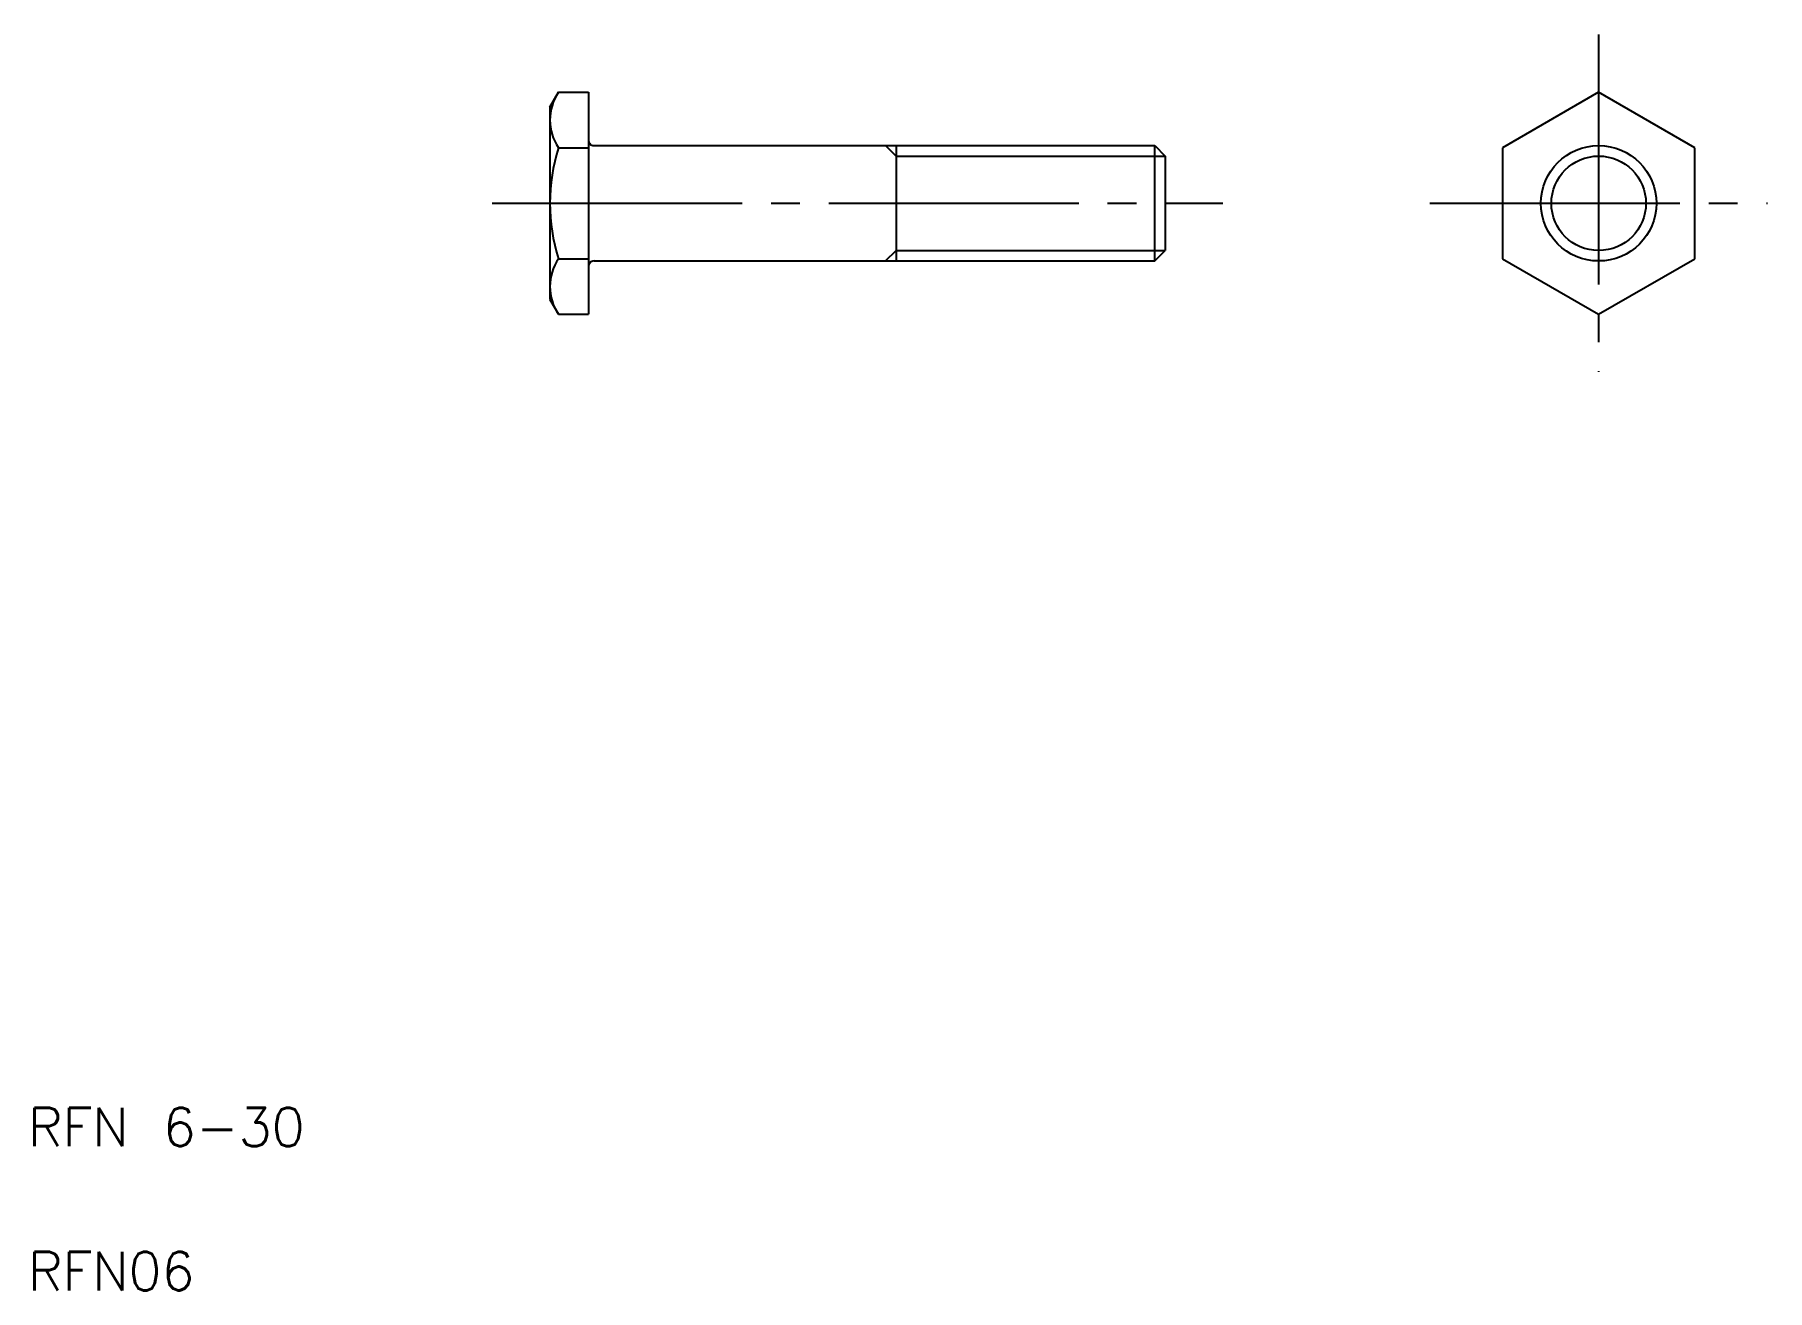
# Model space of a CAD drawing. Extents: x 5.3 to 95.5, y 5 to 70.3.
import ezdxf

# ---------------------------------------------------------------- set-up
doc = ezdxf.new("R2010")
doc.units = 0
doc.linetypes.add('CENTER', pattern=[17.5, 13, -1.5, 1.5, -1.5])
doc.layers.get('0').update_dxf_attribs({"linetype": 'CONTINUOUS'})
doc.layers.add('CENTER', color=1, linetype='CENTER')
doc.styles.get("Standard").update_dxf_attribs({"font": 'txt', "bigfont": 'BIGFONT'})

msp = doc.modelspace()

# ---------------------------------------------------------------- linework, layer by layer
at = {"color": 7, "linetype": 'CONTINUOUS'}
for p, q in [((32.139, 66.546), (32.586, 67.32)), ((32.586, 67.32), (34.139, 67.32)), ((34.139, 67.32), (34.139, 55.773)), ((86.681, 67.32), (81.681, 64.433)), ((91.681, 64.433), (86.681, 67.32)), ((32.139, 66.546), (32.139, 56.546)), ((84.181, 65.876), (84.181, 65.876)), ((85.431, 66.598), (85.431, 66.598)), ((32.586, 64.433), (34.139, 64.433)), ((34.439, 64.546), (63.598, 64.546)), ((50.139, 64.546), (50.139, 58.546)), ((63.598, 58.546), (63.598, 64.546)), ((63.598, 64.546), (64.139, 64.005)), ((64.139, 64.005), (64.139, 59.088)), ((81.681, 64.433), (81.681, 58.659)), ((91.681, 58.659), (91.681, 64.433)), ((32.586, 58.659), (34.139, 58.659)), ((63.598, 58.546), (64.139, 59.088)), ((81.681, 58.659), (86.681, 55.773)), ((86.681, 55.773), (91.681, 58.659)), ((34.439, 58.546), (63.598, 58.546)), ((32.139, 56.546), (32.586, 55.773)), ((32.586, 55.773), (34.139, 55.773))]:
    msp.add_line(p, q, dxfattribs=at)
at = {"color": 3, "linetype": 'CONTINUOUS'}
for p, q in [((49.598, 64.546), (50.139, 64.005)), ((50.139, 64.005), (64.139, 64.005)), ((49.598, 58.546), (50.139, 59.088)), ((50.139, 59.088), (64.139, 59.088))]:
    msp.add_line(p, q, dxfattribs=at)
at = {"color": 7, "linetype": 'CONTINUOUS'}
msp.add_circle((86.681, 61.546), 3, dxfattribs=at)
at = {"color": 3, "linetype": 'CONTINUOUS'}
msp.add_circle((86.681, 61.546), 2.458, dxfattribs=at)
at = {"color": 7, "linetype": 'CONTINUOUS'}
for centre, radius, start, end in [((34.687, 65.879), 2.548, 145.56272, 214.56572), ((41.628, 61.546), 9.488, 162.2869, 197.71236), ((34.439, 64.846), 0.3, 179.99999, 270), ((34.687, 57.214), 2.548, 145.43428, 214.43728), ((34.439, 58.246), 0.3, 90, 180.00001)]:
    msp.add_arc(centre, radius, start, end, dxfattribs=at)
at = {"layer": 'CENTER', "color": 1, "linetype": 'CENTER'}
for p, q in [((86.681, 70.32), (86.681, 52.773)), ((29.139, 61.546), (67.139, 61.546)), ((77.907, 61.546), (95.454, 61.546))]:
    msp.add_line(p, q, dxfattribs=at)

# ---------------------------------------------------------------- texts
at = {"color": 7, "linetype": 'CONTINUOUS'}
for s, p in [('RFN 6-30', (5, 12.5)), ('RFN06', (5, 5))]:
    msp.add_text(s, height=2, dxfattribs=at).set_placement(p)

doc.saveas('drawing.dxf')
